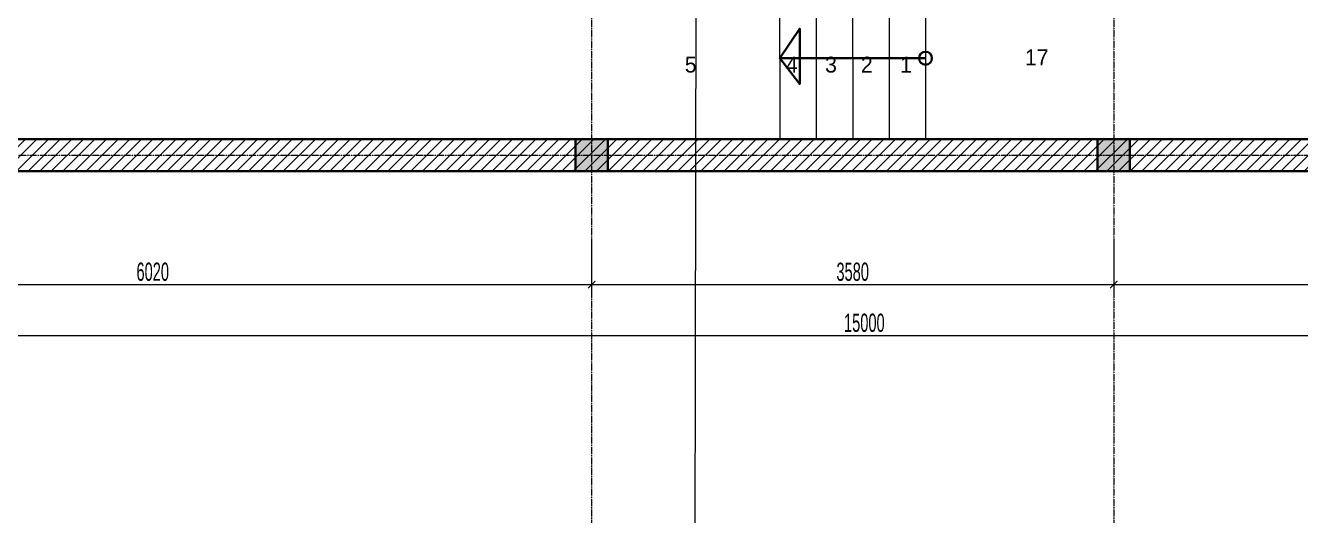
# Model space of a CAD drawing. Header units: millimetres. Extents: x 1336014 to 2939047, y -333549 to -60566.
# Drawn here: x 1369352 to 1378096, y -120519 to -117158 of the extents above; entities that cross this region are included whole.
import ezdxf

# ---------------------------------------------------------------- set-up
doc = ezdxf.new("R2010")
doc.units = ezdxf.units.MM
doc.header["$MEASUREMENT"] = 0
doc.linetypes.add('CENTER2', pattern=[1.125, 0.75, -0.125, 0.125, -0.125])
for name, color, linetype, lineweight in [('01.Cut', 255, 'Continuous', 35), ('02.Thay', 145, 'Continuous', 15), ('06.betong', 2, 'Continuous', 35), ('08.Dim', 156, 'Continuous', 15), ('09.Hatch', 250, 'Continuous', 5), ('10.Text', 254, 'Continuous', 18), ('10.truc', 250, 'CENTER2', 20), ('NN_KI HIEU', 22, 'Continuous', 18)]:
    doc.layers.add(name, color=color, linetype=linetype, lineweight=lineweight)
doc.styles.add('AVANTH', font='')
doc.styles.add('TT5_Text Dim', font='hoatbif.shx', dxfattribs={"width": 0.6})
doc.styles.get('AVANTH').set_extended_font_data('.VnAvantH')
doc.dimstyles.new('TT5_Dim 1-50', dxfattribs={"dimscale": 50, "dimtxt": 2.5, "dimasz": 1, "dimexe": 1, "dimexo": 0.5, "dimgap": 0.5, "dimtad": 1, "dimdec": 0, "dimzin": 0, "dimdsep": 46, "dimtxsty": 'TT5_Text Dim', "dimblk": 'ARCHTICK', "dimcen": 0, "dimdle": 1, "dimclrd": 256, "dimclre": 256, "dimclrt": 1, "dimadec": 0, "dimazin": 0, "dimtfac": 0.015, "dimtdec": 0, "dimtix": 1, "dimtmove": 2, "dimatfit": 3, "dimldrblk": 'DOT', "dimfxl": 1, "dimtolj": 1, "dimtzin": 0, "dimlwd": -1, "dimlwe": -1, "dimarcsym": 1})

# ---------------------------------------------------------------- blocks, each defined once
blk = doc.blocks.new('DFGFH')
h = blk.add_hatch(color=256)
h.dxf.hatch_style = 1
h.paths.add_polyline_path([(15438.1, 12136.8), (15658.1, 12136.8), (15658.1, 12356.8), (15438.1, 12356.8)])
blk.add_lwpolyline([(15438.1, 12136.8), (15658.1, 12136.8), (15658.1, 12356.8), (15438.1, 12356.8)], close=True)
blk = doc.blocks.new('_ARCHTICK')
at = {"const_width": 0.15}
blk.add_lwpolyline([(-0.5, -0.5), (0.5, 0.5)], dxfattribs=at)
blk = doc.blocks.new('*D281')
at = {"layer": '08.Dim', "transparency": 16777216}
for p, q in [((1367214.5, -118647.7), (1367214.5, -118985.2)), ((1373234.5, -118647.7), (1373234.5, -118985.2)), ((1367164.5, -118935.2), (1373284.5, -118935.2))]:
    blk.add_line(p, q, dxfattribs=at)
at = {"layer": 'Defpoints', "color": 0, "transparency": 16777216}
for p in [(1367214.5, -118622.7), (1373234.5, -118622.7), (1373234.5, -118935.2)]:
    blk.add_point(p, dxfattribs=at)
at = {"layer": '08.Dim', "transparency": 16777216, "xscale": 50, "yscale": 50, "zscale": 50, "rotation": 180}
blk.add_blockref('_ARCHTICK', (1367214.5, -118935.2), dxfattribs=at)
at = {"layer": '08.Dim', "transparency": 16777216, "xscale": 50, "yscale": 50, "zscale": 50}
blk.add_blockref('_ARCHTICK', (1373234.5, -118935.2), dxfattribs=at)
at = {"layer": '08.Dim', "color": 1, "transparency": 16777216, "insert": (1370224.5, -118847.7), "char_height": 125, "attachment_point": 5, "style": 'TT5_Text Dim'}
blk.add_mtext('\\A1;6020', dxfattribs=at)
blk = doc.blocks.new('_DOT')
blk.add_line((-0.5, 0), (-1, 0))
at = {"const_width": 0.5}
blk.add_lwpolyline([(-0.25, 0, 1), (0.25, 0, 1)], format="xyb", close=True, dxfattribs=at)
blk = doc.blocks.new('*D282')
at = {"layer": '08.Dim', "transparency": 16777216}
for p, q in [((1373234.5, -118647.7), (1373234.5, -118985.2)), ((1376814.5, -118647.7), (1376814.5, -118985.2)), ((1373184.5, -118935.2), (1376864.5, -118935.2))]:
    blk.add_line(p, q, dxfattribs=at)
at = {"layer": 'Defpoints', "color": 0, "transparency": 16777216}
for p in [(1373234.5, -118622.7), (1376814.5, -118622.7), (1376814.5, -118935.2)]:
    blk.add_point(p, dxfattribs=at)
at = {"layer": '08.Dim', "transparency": 16777216, "xscale": 50, "yscale": 50, "zscale": 50, "rotation": 180}
blk.add_blockref('_ARCHTICK', (1373234.5, -118935.2), dxfattribs=at)
at = {"layer": '08.Dim', "transparency": 16777216, "xscale": 50, "yscale": 50, "zscale": 50}
blk.add_blockref('_ARCHTICK', (1376814.5, -118935.2), dxfattribs=at)
at = {"layer": '08.Dim', "color": 1, "transparency": 16777216, "insert": (1375024.5, -118847.7), "char_height": 125, "attachment_point": 5, "style": 'TT5_Text Dim'}
blk.add_mtext('\\A1;3580', dxfattribs=at)
blk = doc.blocks.new('*D283')
at = {"layer": '08.Dim', "transparency": 16777216}
for p, q in [((1376814.5, -118647.7), (1376814.5, -118985.2)), ((1381994.5, -118647.7), (1381994.5, -118985.2)), ((1376764.5, -118935.2), (1382044.5, -118935.2))]:
    blk.add_line(p, q, dxfattribs=at)
at = {"layer": 'Defpoints', "color": 0, "transparency": 16777216}
for p in [(1376814.5, -118622.7), (1381994.5, -118622.7), (1381994.5, -118935.2)]:
    blk.add_point(p, dxfattribs=at)
at = {"layer": '08.Dim', "transparency": 16777216, "xscale": 50, "yscale": 50, "zscale": 50, "rotation": 180}
blk.add_blockref('_ARCHTICK', (1376814.5, -118935.2), dxfattribs=at)
at = {"layer": '08.Dim', "transparency": 16777216, "xscale": 50, "yscale": 50, "zscale": 50}
blk.add_blockref('_ARCHTICK', (1381994.5, -118935.2), dxfattribs=at)
at = {"layer": '08.Dim', "color": 1, "transparency": 16777216, "insert": (1379404.5, -118847.7), "char_height": 125, "attachment_point": 5, "style": 'TT5_Text Dim'}
blk.add_mtext('\\A1;5180', dxfattribs=at)
blk = doc.blocks.new('*D285')
at = {"layer": '08.Dim', "transparency": 16777216}
for p, q in [((1367104.5, -118647.7), (1367104.5, -119335.2)), ((1382104.5, -118647.7), (1382104.5, -119335.2)), ((1367054.5, -119285.2), (1382154.5, -119285.2))]:
    blk.add_line(p, q, dxfattribs=at)
at = {"layer": 'Defpoints', "color": 0, "transparency": 16777216}
for p in [(1367104.5, -118622.7), (1382104.5, -118622.7), (1382104.5, -119285.2)]:
    blk.add_point(p, dxfattribs=at)
at = {"layer": '08.Dim', "transparency": 16777216, "xscale": 50, "yscale": 50, "zscale": 50, "rotation": 180}
blk.add_blockref('_ARCHTICK', (1367104.5, -119285.2), dxfattribs=at)
at = {"layer": '08.Dim', "transparency": 16777216, "xscale": 50, "yscale": 50, "zscale": 50}
blk.add_blockref('_ARCHTICK', (1382104.5, -119285.2), dxfattribs=at)
at = {"layer": '08.Dim', "color": 1, "transparency": 16777216, "insert": (1375104.5, -119197.7), "char_height": 125, "attachment_point": 5, "style": 'TT5_Text Dim'}
blk.add_mtext('\\A1;15000', dxfattribs=at)

msp = doc.modelspace()

# ---------------------------------------------------------------- hatches: boundary and pattern name
at = {"layer": '09.Hatch', "ltscale": 50}
h = msp.add_hatch(dxfattribs=at)
h.set_pattern_fill('TUONGXAY', color=256, scale=450, style=0)
h.set_pattern_definition([(45, (827697.484, -82061.864), (-39.7747564, 39.7747564), [])])
h.paths.add_polyline_path([(1382105.5, -117357.6), (1381885.5, -117357.6), (1381885.5, -117937.6), (1367105.5, -117937.6), (1367105.5, -118157.6), (1382105.5, -118157.6)])

# ---------------------------------------------------------------- linework, layer by layer
at = {"layer": '01.Cut'}
for points in [[(1375524.1, -117382.6), (1374524.1, -117383.4), (1374661.5, -117178.9), (1374661.5, -117560.4), (1374524.1, -117383.4)], [(1382105.5, -117357.6), (1382105.5, -118157.6), (1367105.5, -118157.6), (1367105.5, -117937.6), (1381885.5, -117937.6), (1381885.5, -117357.6)]]:
    msp.add_lwpolyline(points, dxfattribs=at)
msp.add_circle((1375524.1, -117382.6), 44.3, dxfattribs=at)
at = {"layer": '02.Thay'}
for points in [[(1374523.7, -116827.6), (1374524.5, -117938)], [(1374773.7, -116827.6), (1374774.5, -117937.9)], [(1375023.7, -116827.6), (1375024.5, -117937.8)], [(1375273.7, -116827.6), (1375274.5, -117937.7)], [(1375523.7, -116827.6), (1375524.5, -117937.6)]]:
    msp.add_lwpolyline(points, dxfattribs=at)
at = {"layer": '10.truc'}
for p, q in [((1373234.5, -112028.8), (1373234.5, -125124.6)), ((1376814.5, -112028.8), (1376814.5, -129008.6)), ((1363917.5, -118047.6), (1384707.3, -118047.6))]:
    msp.add_line(p, q, dxfattribs=at)
at = {"layer": 'NN_KI HIEU', "ltscale": 2}
msp.add_line((1373934.1, -127806.2), (1373956.7, -112482), dxfattribs=at)

# ---------------------------------------------------------------- block references
at = {"layer": '06.betong'}
for p in [(1357686.4, -130294.4), (1361266.4, -130294.4)]:
    msp.add_blockref('DFGFH', p, dxfattribs=at)

# ---------------------------------------------------------------- texts
at = {"layer": '10.Text', "style": 'AVANTH'}
for s, p in [('17', (1376205.6, -117431.1)), ('5', (1373873.2, -117481.1)), ('4', (1374566.1, -117481.1)), ('3', (1374835.2, -117481.1)), ('2', (1375081.2, -117481.1)), ('1', (1375350, -117481.1))]:
    msp.add_text(s, height=108.9, dxfattribs=at).set_placement(p)

# ---------------------------------------------------------------- dimensions: what is measured, and where the dimension line sits
at = {"layer": '08.Dim'}
dim = msp.add_linear_dim(base=(1382104.5, -119285.2), p1=(1367104.5, -118622.7), p2=(1382104.5, -118622.7), dimstyle='TT5_Dim 1-50', dxfattribs=at)
dim.commit()
dim.dimension.update_dxf_attribs({"geometry": '*D285', "text_midpoint": (1375104.5, -119197.7), "dimtype": 160})
for base, p1, p2, picture, middle in [((1373234.5, -118935.2), (1367214.5, -118622.7), (1373234.5, -118622.7), '*D281', (1370224.5, -118847.7)), ((1376814.5, -118935.2), (1373234.5, -118622.7), (1376814.5, -118622.7), '*D282', (1375024.5, -118847.7)), ((1381994.5, -118935.2), (1376814.5, -118622.7), (1381994.5, -118622.7), '*D283', (1379404.5, -118847.7))]:
    dim = msp.add_linear_dim(base=base, p1=p1, p2=p2, dimstyle='TT5_Dim 1-50', dxfattribs=at)
    dim.commit()
    dim.dimension.update_dxf_attribs({"geometry": picture, "text_midpoint": middle})

doc.saveas('drawing.dxf')
